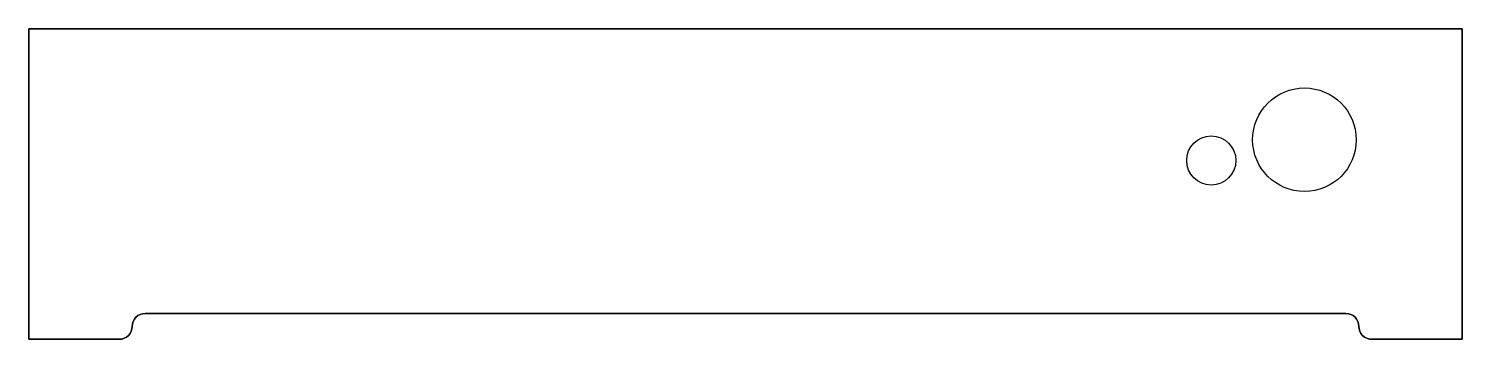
# Model space of a CAD drawing. Header units: millimetres. Extents: x -277 to 0, y 0 to 60.
import ezdxf

# ---------------------------------------------------------------- set-up
doc = ezdxf.new("R2010")
doc.units = ezdxf.units.MM
doc.layers.get('0').update_dxf_attribs({"linetype": 'CONTINUOUS'})

msp = doc.modelspace()

# ---------------------------------------------------------------- linework, layer by layer
for points in [[(-259.5, 0, 0.414214), (-257, 2.5, -0.414214), (-254.5, 5), (-22.5, 5, -0.414214), (-20, 2.5, 0.414214), (-17.5, 0), (0, 0), (0, 60), (-277, 60), (-277, 0)], [(-22.5, 5), (-254.5, 5, 0.414214), (-257, 2.5, -0.414214), (-259.5, 0), (-277, 0), (-277, 60), (0, 60), (0, 0), (-17.5, 0, -0.414214), (-20, 2.5, 0.414214)]]:
    msp.add_lwpolyline(points, format="xyb", close=True)
for centre, radius in [((-30.51, 38.55), 10), ((-30.51, 38.55), 10), ((-48.51, 34.55), 4.75), ((-48.51, 34.55), 4.75)]:
    msp.add_circle(centre, radius)

doc.saveas('drawing.dxf')
